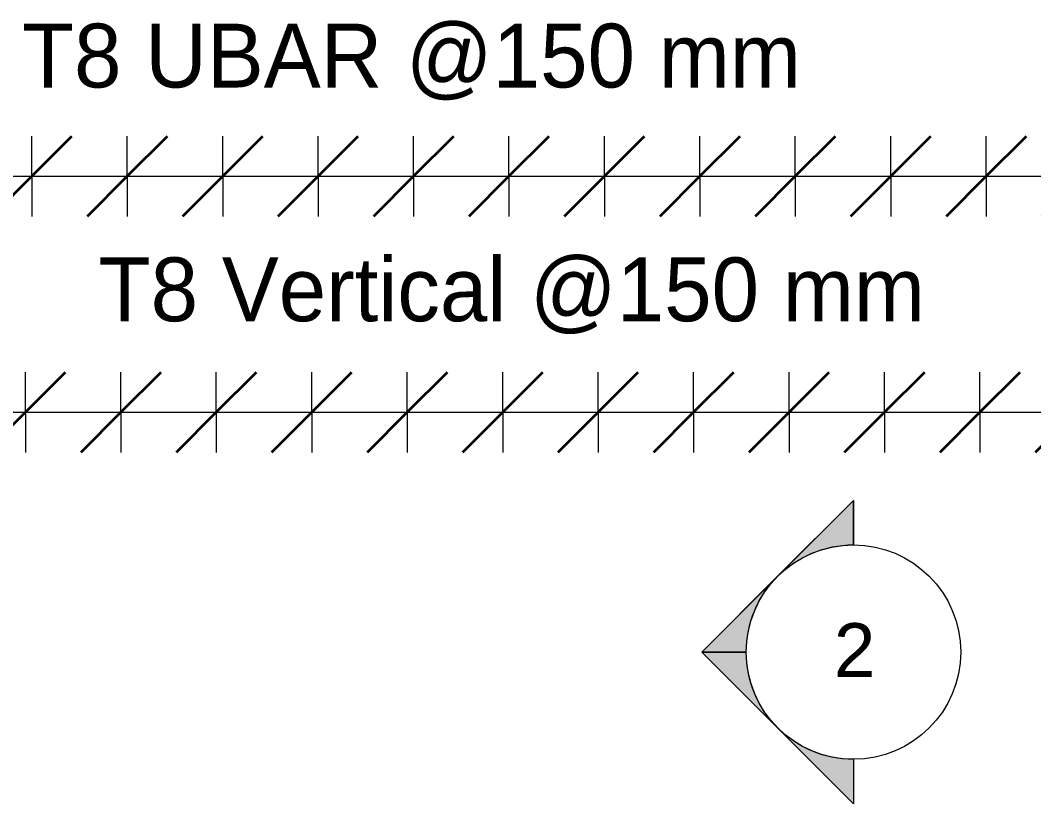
# Model space of a CAD drawing. Header units: millimetres. Extents: x -31655 to -5862, y 2843 to 78926.
# Drawn here: x -29046 to -27533, y 6354 to 7523 of the extents above; entities that cross this region are included whole.
import ezdxf

# ---------------------------------------------------------------- set-up
doc = ezdxf.new("R2010")
doc.units = ezdxf.units.MM
for name, color, linetype, lineweight in [('A-ANNO-DIMS', 211, 'Continuous', 9), ('A-ANNO-DIMS-40', 211, 'Continuous', 9), ('G-ANNO-SYMB', 111, 'Continuous', 9), ('S-RBAR-IDEN', 171, 'Continuous', 9)]:
    doc.layers.add(name, color=color, linetype=linetype, lineweight=lineweight)
doc.styles.add('Arial', font='arial.ttf', dxfattribs={"height": 80})
doc.styles.add('Nirmala UI', font='Nirmala.ttf', dxfattribs={"height": 95.25})
doc.dimstyles.new('Arc_Length_-_2_5mm_Arial', dxfattribs={"dimscale": 304.8, "dimtxt": 100.546939, "dimasz": 0.393701, "dimexe": 0.19685, "dimexo": 0.0625, "dimgap": 0.229659, "dimtad": 1, "dimdec": 4, "dimzin": 0, "dimdsep": 46, "dimtxsty": 'Nirmala UI', "dimblk1": 'OBLIQUE', "dimblk2": 'OBLIQUE', "dimsah": 1, "dimcen": 0.09, "dimdle": 0.19685, "dimazin": 0, "dimtfac": 1, "dimtdec": 4, "dimtix": 1, "dimtmove": 0, "dimatfit": 3, "dimfxl": 0.19685, "dimfxlon": 1, "dimtvp": 1, "dimtolj": 1, "dimtzin": 0, "dimarcsym": 2})

# ---------------------------------------------------------------- blocks, each defined once
blk = doc.blocks.new('DIMBLOCK68-Elevation Front')
at = {"layer": 'A-ANNO-DIMS-40', "lineweight": 35}
for p, q in [((-29180.5, 6937.9), (-29120.5, 6997.9)), ((-29038, 6937.9), (-28978, 6997.9)), ((-29180.5, 6937.9), (-29240.5, 6877.9)), ((-29038, 6937.9), (-29098, 6877.9))]:
    blk.add_line(p, q, dxfattribs=at)
at = {"layer": 'A-ANNO-DIMS-40'}
for p, q in [((-29180.5, 6937.9), (-29180.5, 6997.9)), ((-29038, 6937.9), (-29038, 6997.9)), ((-29180.5, 6937.9), (-29038, 6937.9)), ((-29180.5, 6937.9), (-29180.5, 6877.9)), ((-29038, 6937.9), (-29038, 6877.9))]:
    blk.add_line(p, q, dxfattribs=at)
blk = doc.blocks.new('_Oblique')
at = {"color": 0, "linetype": 'ByBlock', "lineweight": -2}
blk.add_line((-0.5, -0.5), (0.5, 0.5), dxfattribs=at)
blk = doc.blocks.new('DIMBLOCK69-Elevation Front')
at = {"layer": 'A-ANNO-DIMS-40', "lineweight": 35}
for p, q in [((-29038, 6937.9), (-28978, 6997.9)), ((-28895.5, 6937.9), (-28835.5, 6997.9)), ((-29038, 6937.9), (-29098, 6877.9)), ((-28895.5, 6937.9), (-28955.5, 6877.9))]:
    blk.add_line(p, q, dxfattribs=at)
at = {"layer": 'A-ANNO-DIMS-40'}
for p, q in [((-29038, 6937.9), (-29038, 6997.9)), ((-28895.5, 6937.9), (-28895.5, 6997.9)), ((-29038, 6937.9), (-28895.5, 6937.9)), ((-29038, 6937.9), (-29038, 6877.9)), ((-28895.5, 6937.9), (-28895.5, 6877.9))]:
    blk.add_line(p, q, dxfattribs=at)
blk = doc.blocks.new('DIMBLOCK70-Elevation Front')
at = {"layer": 'A-ANNO-DIMS-40', "lineweight": 35}
for p, q in [((-28895.5, 6937.9), (-28835.5, 6997.9)), ((-28753.1, 6937.9), (-28693.1, 6997.9)), ((-28895.5, 6937.9), (-28955.5, 6877.9)), ((-28753.1, 6937.9), (-28813.1, 6877.9))]:
    blk.add_line(p, q, dxfattribs=at)
at = {"layer": 'A-ANNO-DIMS-40'}
for p, q in [((-28895.5, 6937.9), (-28895.5, 6997.9)), ((-28753.1, 6937.9), (-28753.1, 6997.9)), ((-28895.5, 6937.9), (-28753.1, 6937.9)), ((-28895.5, 6937.9), (-28895.5, 6877.9)), ((-28753.1, 6937.9), (-28753.1, 6877.9))]:
    blk.add_line(p, q, dxfattribs=at)
blk = doc.blocks.new('DIMBLOCK71-Elevation Front')
at = {"layer": 'A-ANNO-DIMS-40', "lineweight": 35}
for p, q in [((-28753.1, 6937.9), (-28693.1, 6997.9)), ((-28610.6, 6937.9), (-28550.6, 6997.9)), ((-28753.1, 6937.9), (-28813.1, 6877.9)), ((-28610.6, 6937.9), (-28670.6, 6877.9))]:
    blk.add_line(p, q, dxfattribs=at)
at = {"layer": 'A-ANNO-DIMS-40'}
for p, q in [((-28753.1, 6937.9), (-28753.1, 6997.9)), ((-28610.6, 6937.9), (-28610.6, 6997.9)), ((-28753.1, 6937.9), (-28610.6, 6937.9)), ((-28753.1, 6937.9), (-28753.1, 6877.9)), ((-28610.6, 6937.9), (-28610.6, 6877.9))]:
    blk.add_line(p, q, dxfattribs=at)
blk = doc.blocks.new('DIMBLOCK72-Elevation Front')
at = {"layer": 'A-ANNO-DIMS-40', "lineweight": 35}
for p, q in [((-28610.6, 6937.9), (-28550.6, 6997.9)), ((-28468.1, 6937.9), (-28408.1, 6997.9)), ((-28610.6, 6937.9), (-28670.6, 6877.9)), ((-28468.1, 6937.9), (-28528.1, 6877.9))]:
    blk.add_line(p, q, dxfattribs=at)
at = {"layer": 'A-ANNO-DIMS-40'}
for p, q in [((-28610.6, 6937.9), (-28610.6, 6997.9)), ((-28468.1, 6937.9), (-28468.1, 6997.9)), ((-28610.6, 6937.9), (-28468.1, 6937.9)), ((-28610.6, 6937.9), (-28610.6, 6877.9)), ((-28468.1, 6937.9), (-28468.1, 6877.9))]:
    blk.add_line(p, q, dxfattribs=at)
blk = doc.blocks.new('DIMBLOCK73-Elevation Front')
at = {"layer": 'A-ANNO-DIMS-40', "lineweight": 35}
for p, q in [((-28468.1, 6937.9), (-28408.1, 6997.9)), ((-28325.6, 6937.9), (-28265.6, 6997.9)), ((-28468.1, 6937.9), (-28528.1, 6877.9)), ((-28325.6, 6937.9), (-28385.6, 6877.9))]:
    blk.add_line(p, q, dxfattribs=at)
at = {"layer": 'A-ANNO-DIMS-40'}
for p, q in [((-28468.1, 6937.9), (-28468.1, 6997.9)), ((-28325.6, 6937.9), (-28325.6, 6997.9)), ((-28468.1, 6937.9), (-28325.6, 6937.9)), ((-28468.1, 6937.9), (-28468.1, 6877.9)), ((-28325.6, 6937.9), (-28325.6, 6877.9))]:
    blk.add_line(p, q, dxfattribs=at)
blk = doc.blocks.new('DIMBLOCK74-Elevation Front')
at = {"layer": 'A-ANNO-DIMS-40', "lineweight": 35}
for p, q in [((-28325.6, 6937.9), (-28265.6, 6997.9)), ((-28183.2, 6937.9), (-28123.2, 6997.9)), ((-28325.6, 6937.9), (-28385.6, 6877.9)), ((-28183.2, 6937.9), (-28243.2, 6877.9))]:
    blk.add_line(p, q, dxfattribs=at)
at = {"layer": 'A-ANNO-DIMS-40'}
for p, q in [((-28325.6, 6937.9), (-28325.6, 6997.9)), ((-28183.2, 6937.9), (-28183.2, 6997.9)), ((-28325.6, 6937.9), (-28183.2, 6937.9)), ((-28325.6, 6937.9), (-28325.6, 6877.9)), ((-28183.2, 6937.9), (-28183.2, 6877.9))]:
    blk.add_line(p, q, dxfattribs=at)
blk = doc.blocks.new('DIMBLOCK75-Elevation Front')
at = {"layer": 'A-ANNO-DIMS-40', "lineweight": 35}
for p, q in [((-28183.2, 6937.9), (-28123.2, 6997.9)), ((-28040.7, 6937.9), (-27980.7, 6997.9)), ((-28183.2, 6937.9), (-28243.2, 6877.9)), ((-28040.7, 6937.9), (-28100.7, 6877.9))]:
    blk.add_line(p, q, dxfattribs=at)
at = {"layer": 'A-ANNO-DIMS-40'}
for p, q in [((-28183.2, 6937.9), (-28183.2, 6997.9)), ((-28040.7, 6937.9), (-28040.7, 6997.9)), ((-28183.2, 6937.9), (-28040.7, 6937.9)), ((-28183.2, 6937.9), (-28183.2, 6877.9)), ((-28040.7, 6937.9), (-28040.7, 6877.9))]:
    blk.add_line(p, q, dxfattribs=at)
blk = doc.blocks.new('DIMBLOCK76-Elevation Front')
at = {"layer": 'A-ANNO-DIMS-40', "lineweight": 35}
for p, q in [((-28040.7, 6937.9), (-27980.7, 6997.9)), ((-27898.2, 6937.9), (-27838.2, 6997.9)), ((-28040.7, 6937.9), (-28100.7, 6877.9)), ((-27898.2, 6937.9), (-27958.2, 6877.9))]:
    blk.add_line(p, q, dxfattribs=at)
at = {"layer": 'A-ANNO-DIMS-40'}
for p, q in [((-28040.7, 6937.9), (-28040.7, 6997.9)), ((-27898.2, 6937.9), (-27898.2, 6997.9)), ((-28040.7, 6937.9), (-27898.2, 6937.9)), ((-28040.7, 6937.9), (-28040.7, 6877.9)), ((-27898.2, 6937.9), (-27898.2, 6877.9))]:
    blk.add_line(p, q, dxfattribs=at)
blk = doc.blocks.new('DIMBLOCK77-Elevation Front')
at = {"layer": 'A-ANNO-DIMS-40', "lineweight": 35}
for p, q in [((-27898.2, 6937.9), (-27838.2, 6997.9)), ((-27755.7, 6937.9), (-27695.7, 6997.9)), ((-27898.2, 6937.9), (-27958.2, 6877.9)), ((-27755.7, 6937.9), (-27815.7, 6877.9))]:
    blk.add_line(p, q, dxfattribs=at)
at = {"layer": 'A-ANNO-DIMS-40'}
for p, q in [((-27898.2, 6937.9), (-27898.2, 6997.9)), ((-27755.7, 6937.9), (-27755.7, 6997.9)), ((-27898.2, 6937.9), (-27755.7, 6937.9)), ((-27898.2, 6937.9), (-27898.2, 6877.9)), ((-27755.7, 6937.9), (-27755.7, 6877.9))]:
    blk.add_line(p, q, dxfattribs=at)
blk = doc.blocks.new('DIMBLOCK78-Elevation Front')
at = {"layer": 'A-ANNO-DIMS-40', "lineweight": 35}
for p, q in [((-27755.7, 6937.9), (-27695.7, 6997.9)), ((-27613.3, 6937.9), (-27553.3, 6997.9)), ((-27755.7, 6937.9), (-27815.7, 6877.9)), ((-27613.3, 6937.9), (-27673.3, 6877.9))]:
    blk.add_line(p, q, dxfattribs=at)
at = {"layer": 'A-ANNO-DIMS-40'}
for p, q in [((-27755.7, 6937.9), (-27755.7, 6997.9)), ((-27613.3, 6937.9), (-27613.3, 6997.9)), ((-27755.7, 6937.9), (-27613.3, 6937.9)), ((-27755.7, 6937.9), (-27755.7, 6877.9)), ((-27613.3, 6937.9), (-27613.3, 6877.9))]:
    blk.add_line(p, q, dxfattribs=at)
blk = doc.blocks.new('DIMBLOCK79-Elevation Front')
at = {"layer": 'A-ANNO-DIMS-40', "lineweight": 35}
for p, q in [((-27613.3, 6937.9), (-27553.3, 6997.9)), ((-27470.8, 6937.9), (-27410.8, 6997.9)), ((-27613.3, 6937.9), (-27673.3, 6877.9)), ((-27470.8, 6937.9), (-27530.8, 6877.9))]:
    blk.add_line(p, q, dxfattribs=at)
at = {"layer": 'A-ANNO-DIMS-40'}
for p, q in [((-27613.3, 6937.9), (-27613.3, 6997.9)), ((-27470.8, 6937.9), (-27470.8, 6997.9)), ((-27613.3, 6937.9), (-27470.8, 6937.9)), ((-27613.3, 6937.9), (-27613.3, 6877.9)), ((-27470.8, 6937.9), (-27470.8, 6877.9))]:
    blk.add_line(p, q, dxfattribs=at)
blk = doc.blocks.new('DIMBLOCK82-Elevation Front')
at = {"layer": 'A-ANNO-DIMS-40', "lineweight": 35}
for p, q in [((-29750.4, 6937.9), (-29690.4, 6997.9)), ((-29607.9, 6937.9), (-29547.9, 6997.9)), ((-29465.4, 6937.9), (-29405.4, 6997.9)), ((-29323, 6937.9), (-29263, 6997.9)), ((-29180.5, 6937.9), (-29120.5, 6997.9)), ((-29038, 6937.9), (-28978, 6997.9)), ((-28895.5, 6937.9), (-28835.5, 6997.9)), ((-28753.1, 6937.9), (-28693.1, 6997.9)), ((-28610.6, 6937.9), (-28550.6, 6997.9)), ((-28468.1, 6937.9), (-28408.1, 6997.9)), ((-28325.6, 6937.9), (-28265.6, 6997.9)), ((-28183.2, 6937.9), (-28123.2, 6997.9)), ((-28040.7, 6937.9), (-27980.7, 6997.9)), ((-27898.2, 6937.9), (-27838.2, 6997.9)), ((-27755.7, 6937.9), (-27695.7, 6997.9)), ((-27613.3, 6937.9), (-27553.3, 6997.9)), ((-27470.8, 6937.9), (-27410.8, 6997.9)), ((-27328.3, 6937.9), (-27268.3, 6997.9)), ((-27185.8, 6937.9), (-27125.8, 6997.9)), ((-29750.4, 6937.9), (-29810.4, 6877.9)), ((-29607.9, 6937.9), (-29667.9, 6877.9)), ((-29465.4, 6937.9), (-29525.4, 6877.9)), ((-29323, 6937.9), (-29383, 6877.9)), ((-29180.5, 6937.9), (-29240.5, 6877.9)), ((-29038, 6937.9), (-29098, 6877.9)), ((-28895.5, 6937.9), (-28955.5, 6877.9)), ((-28753.1, 6937.9), (-28813.1, 6877.9)), ((-28610.6, 6937.9), (-28670.6, 6877.9)), ((-28468.1, 6937.9), (-28528.1, 6877.9)), ((-28325.6, 6937.9), (-28385.6, 6877.9)), ((-28183.2, 6937.9), (-28243.2, 6877.9)), ((-28040.7, 6937.9), (-28100.7, 6877.9)), ((-27898.2, 6937.9), (-27958.2, 6877.9)), ((-27755.7, 6937.9), (-27815.7, 6877.9)), ((-27613.3, 6937.9), (-27673.3, 6877.9)), ((-27470.8, 6937.9), (-27530.8, 6877.9)), ((-27328.3, 6937.9), (-27388.3, 6877.9)), ((-27185.8, 6937.9), (-27245.8, 6877.9))]:
    blk.add_line(p, q, dxfattribs=at)
at = {"layer": 'A-ANNO-DIMS-40'}
for p, q in [((-29750.4, 6937.9), (-29750.4, 6997.9)), ((-29607.9, 6937.9), (-29607.9, 6997.9)), ((-29465.4, 6937.9), (-29465.4, 6997.9)), ((-29323, 6937.9), (-29323, 6997.9)), ((-29180.5, 6937.9), (-29180.5, 6997.9)), ((-29038, 6937.9), (-29038, 6997.9)), ((-28895.5, 6937.9), (-28895.5, 6997.9)), ((-28753.1, 6937.9), (-28753.1, 6997.9)), ((-28610.6, 6937.9), (-28610.6, 6997.9)), ((-28468.1, 6937.9), (-28468.1, 6997.9)), ((-28325.6, 6937.9), (-28325.6, 6997.9)), ((-28183.2, 6937.9), (-28183.2, 6997.9)), ((-28040.7, 6937.9), (-28040.7, 6997.9)), ((-27898.2, 6937.9), (-27898.2, 6997.9)), ((-27755.7, 6937.9), (-27755.7, 6997.9)), ((-27613.3, 6937.9), (-27613.3, 6997.9)), ((-27470.8, 6937.9), (-27470.8, 6997.9)), ((-27328.3, 6937.9), (-27328.3, 6997.9)), ((-27185.8, 6937.9), (-27185.8, 6997.9)), ((-29810.4, 6937.9), (-27125.8, 6937.9)), ((-29810.4, 6937.9), (-29607.9, 6937.9)), ((-29750.4, 6937.9), (-29750.4, 6877.9)), ((-29607.9, 6937.9), (-29465.4, 6937.9)), ((-29607.9, 6937.9), (-29607.9, 6877.9)), ((-29465.4, 6937.9), (-29323, 6937.9)), ((-29465.4, 6937.9), (-29465.4, 6877.9)), ((-29323, 6937.9), (-29180.5, 6937.9)), ((-29323, 6937.9), (-29323, 6877.9)), ((-29180.5, 6937.9), (-29038, 6937.9)), ((-29180.5, 6937.9), (-29180.5, 6877.9)), ((-29038, 6937.9), (-28895.5, 6937.9)), ((-29038, 6937.9), (-29038, 6877.9)), ((-28895.5, 6937.9), (-28753.1, 6937.9)), ((-28895.5, 6937.9), (-28895.5, 6877.9)), ((-28753.1, 6937.9), (-28610.6, 6937.9)), ((-28753.1, 6937.9), (-28753.1, 6877.9)), ((-28610.6, 6937.9), (-28468.1, 6937.9)), ((-28610.6, 6937.9), (-28610.6, 6877.9)), ((-28468.1, 6937.9), (-28325.6, 6937.9)), ((-28468.1, 6937.9), (-28468.1, 6877.9)), ((-28325.6, 6937.9), (-28183.2, 6937.9)), ((-28325.6, 6937.9), (-28325.6, 6877.9)), ((-28183.2, 6937.9), (-28040.7, 6937.9)), ((-28183.2, 6937.9), (-28183.2, 6877.9)), ((-28040.7, 6937.9), (-27898.2, 6937.9)), ((-28040.7, 6937.9), (-28040.7, 6877.9)), ((-27898.2, 6937.9), (-27755.7, 6937.9)), ((-27898.2, 6937.9), (-27898.2, 6877.9)), ((-27755.7, 6937.9), (-27613.3, 6937.9)), ((-27755.7, 6937.9), (-27755.7, 6877.9)), ((-27613.3, 6937.9), (-27470.8, 6937.9)), ((-27613.3, 6937.9), (-27613.3, 6877.9)), ((-27470.8, 6937.9), (-27328.3, 6937.9)), ((-27470.8, 6937.9), (-27470.8, 6877.9)), ((-27328.3, 6937.9), (-27125.8, 6937.9)), ((-27328.3, 6937.9), (-27328.3, 6877.9)), ((-27185.8, 6937.9), (-27185.8, 6877.9))]:
    blk.add_line(p, q, dxfattribs=at)
blk = doc.blocks.new('_None')
blk = doc.blocks.new('DIMBLOCK107-Elevation Front')
at = {"layer": 'A-ANNO-DIMS-40', "lineweight": 35}
for p, q in [((-29171, 7290), (-29111, 7350)), ((-29028.6, 7290), (-28968.6, 7350)), ((-29171, 7290), (-29231, 7230)), ((-29028.6, 7290), (-29088.6, 7230))]:
    blk.add_line(p, q, dxfattribs=at)
at = {"layer": 'A-ANNO-DIMS-40'}
for p, q in [((-29171, 7290), (-29171, 7350)), ((-29028.6, 7290), (-29028.6, 7350)), ((-29171, 7290), (-29028.6, 7290)), ((-29171, 7290), (-29171, 7230)), ((-29028.6, 7290), (-29028.6, 7230))]:
    blk.add_line(p, q, dxfattribs=at)
blk = doc.blocks.new('DIMBLOCK108-Elevation Front')
at = {"layer": 'A-ANNO-DIMS-40', "lineweight": 35}
for p, q in [((-29028.6, 7290), (-28968.6, 7350)), ((-28886.1, 7290), (-28826.1, 7350)), ((-29028.6, 7290), (-29088.6, 7230)), ((-28886.1, 7290), (-28946.1, 7230))]:
    blk.add_line(p, q, dxfattribs=at)
at = {"layer": 'A-ANNO-DIMS-40'}
for p, q in [((-29028.6, 7290), (-29028.6, 7350)), ((-28886.1, 7290), (-28886.1, 7350)), ((-29028.6, 7290), (-28886.1, 7290)), ((-29028.6, 7290), (-29028.6, 7230)), ((-28886.1, 7290), (-28886.1, 7230))]:
    blk.add_line(p, q, dxfattribs=at)
blk = doc.blocks.new('DIMBLOCK109-Elevation Front')
at = {"layer": 'A-ANNO-DIMS-40', "lineweight": 35}
for p, q in [((-28886.1, 7290), (-28826.1, 7350)), ((-28743.6, 7290), (-28683.6, 7350)), ((-28886.1, 7290), (-28946.1, 7230)), ((-28743.6, 7290), (-28803.6, 7230))]:
    blk.add_line(p, q, dxfattribs=at)
at = {"layer": 'A-ANNO-DIMS-40'}
for p, q in [((-28886.1, 7290), (-28886.1, 7350)), ((-28743.6, 7290), (-28743.6, 7350)), ((-28886.1, 7290), (-28743.6, 7290)), ((-28886.1, 7290), (-28886.1, 7230)), ((-28743.6, 7290), (-28743.6, 7230))]:
    blk.add_line(p, q, dxfattribs=at)
blk = doc.blocks.new('DIMBLOCK110-Elevation Front')
at = {"layer": 'A-ANNO-DIMS-40', "lineweight": 35}
for p, q in [((-28743.6, 7290), (-28683.6, 7350)), ((-28601.2, 7290), (-28541.2, 7350)), ((-28743.6, 7290), (-28803.6, 7230)), ((-28601.2, 7290), (-28661.2, 7230))]:
    blk.add_line(p, q, dxfattribs=at)
at = {"layer": 'A-ANNO-DIMS-40'}
for p, q in [((-28743.6, 7290), (-28743.6, 7350)), ((-28601.2, 7290), (-28601.2, 7350)), ((-28743.6, 7290), (-28601.2, 7290)), ((-28743.6, 7290), (-28743.6, 7230)), ((-28601.2, 7290), (-28601.2, 7230))]:
    blk.add_line(p, q, dxfattribs=at)
blk = doc.blocks.new('DIMBLOCK111-Elevation Front')
at = {"layer": 'A-ANNO-DIMS-40', "lineweight": 35}
for p, q in [((-28601.2, 7290), (-28541.2, 7350)), ((-28458.7, 7290), (-28398.7, 7350)), ((-28601.2, 7290), (-28661.2, 7230)), ((-28458.7, 7290), (-28518.7, 7230))]:
    blk.add_line(p, q, dxfattribs=at)
at = {"layer": 'A-ANNO-DIMS-40'}
for p, q in [((-28601.2, 7290), (-28601.2, 7350)), ((-28458.7, 7290), (-28458.7, 7350)), ((-28601.2, 7290), (-28458.7, 7290)), ((-28601.2, 7290), (-28601.2, 7230)), ((-28458.7, 7290), (-28458.7, 7230))]:
    blk.add_line(p, q, dxfattribs=at)
blk = doc.blocks.new('DIMBLOCK112-Elevation Front')
at = {"layer": 'A-ANNO-DIMS-40', "lineweight": 35}
for p, q in [((-28458.7, 7290), (-28398.7, 7350)), ((-28316.3, 7290), (-28256.3, 7350)), ((-28458.7, 7290), (-28518.7, 7230)), ((-28316.3, 7290), (-28376.3, 7230))]:
    blk.add_line(p, q, dxfattribs=at)
at = {"layer": 'A-ANNO-DIMS-40'}
for p, q in [((-28458.7, 7290), (-28458.7, 7350)), ((-28316.3, 7290), (-28316.3, 7350)), ((-28458.7, 7290), (-28316.3, 7290)), ((-28458.7, 7290), (-28458.7, 7230)), ((-28316.3, 7290), (-28316.3, 7230))]:
    blk.add_line(p, q, dxfattribs=at)
blk = doc.blocks.new('DIMBLOCK113-Elevation Front')
at = {"layer": 'A-ANNO-DIMS-40', "lineweight": 35}
for p, q in [((-28316.3, 7290), (-28256.3, 7350)), ((-28173.8, 7290), (-28113.8, 7350)), ((-28316.3, 7290), (-28376.3, 7230)), ((-28173.8, 7290), (-28233.8, 7230))]:
    blk.add_line(p, q, dxfattribs=at)
at = {"layer": 'A-ANNO-DIMS-40'}
for p, q in [((-28316.3, 7290), (-28316.3, 7350)), ((-28173.8, 7290), (-28173.8, 7350)), ((-28316.3, 7290), (-28173.8, 7290)), ((-28316.3, 7290), (-28316.3, 7230)), ((-28173.8, 7290), (-28173.8, 7230))]:
    blk.add_line(p, q, dxfattribs=at)
blk = doc.blocks.new('DIMBLOCK114-Elevation Front')
at = {"layer": 'A-ANNO-DIMS-40', "lineweight": 35}
for p, q in [((-28173.8, 7290), (-28113.8, 7350)), ((-28031.3, 7290), (-27971.3, 7350)), ((-28173.8, 7290), (-28233.8, 7230)), ((-28031.3, 7290), (-28091.3, 7230))]:
    blk.add_line(p, q, dxfattribs=at)
at = {"layer": 'A-ANNO-DIMS-40'}
for p, q in [((-28173.8, 7290), (-28173.8, 7350)), ((-28031.3, 7290), (-28031.3, 7350)), ((-28173.8, 7290), (-28031.3, 7290)), ((-28173.8, 7290), (-28173.8, 7230)), ((-28031.3, 7290), (-28031.3, 7230))]:
    blk.add_line(p, q, dxfattribs=at)
blk = doc.blocks.new('DIMBLOCK115-Elevation Front')
at = {"layer": 'A-ANNO-DIMS-40', "lineweight": 35}
for p, q in [((-28031.3, 7290), (-27971.3, 7350)), ((-27888.9, 7290), (-27828.9, 7350)), ((-28031.3, 7290), (-28091.3, 7230)), ((-27888.9, 7290), (-27948.9, 7230))]:
    blk.add_line(p, q, dxfattribs=at)
at = {"layer": 'A-ANNO-DIMS-40'}
for p, q in [((-28031.3, 7290), (-28031.3, 7350)), ((-27888.9, 7290), (-27888.9, 7350)), ((-28031.3, 7290), (-27888.9, 7290)), ((-28031.3, 7290), (-28031.3, 7230)), ((-27888.9, 7290), (-27888.9, 7230))]:
    blk.add_line(p, q, dxfattribs=at)
blk = doc.blocks.new('DIMBLOCK116-Elevation Front')
at = {"layer": 'A-ANNO-DIMS-40', "lineweight": 35}
for p, q in [((-27888.9, 7290), (-27828.9, 7350)), ((-27746.4, 7290), (-27686.4, 7350)), ((-27888.9, 7290), (-27948.9, 7230)), ((-27746.4, 7290), (-27806.4, 7230))]:
    blk.add_line(p, q, dxfattribs=at)
at = {"layer": 'A-ANNO-DIMS-40'}
for p, q in [((-27888.9, 7290), (-27888.9, 7350)), ((-27746.4, 7290), (-27746.4, 7350)), ((-27888.9, 7290), (-27746.4, 7290)), ((-27888.9, 7290), (-27888.9, 7230)), ((-27746.4, 7290), (-27746.4, 7230))]:
    blk.add_line(p, q, dxfattribs=at)
blk = doc.blocks.new('DIMBLOCK117-Elevation Front')
at = {"layer": 'A-ANNO-DIMS-40', "lineweight": 35}
for p, q in [((-27746.4, 7290), (-27686.4, 7350)), ((-27603.9, 7290), (-27543.9, 7350)), ((-27746.4, 7290), (-27806.4, 7230)), ((-27603.9, 7290), (-27663.9, 7230))]:
    blk.add_line(p, q, dxfattribs=at)
at = {"layer": 'A-ANNO-DIMS-40'}
for p, q in [((-27746.4, 7290), (-27746.4, 7350)), ((-27603.9, 7290), (-27603.9, 7350)), ((-27746.4, 7290), (-27603.9, 7290)), ((-27746.4, 7290), (-27746.4, 7230)), ((-27603.9, 7290), (-27603.9, 7230))]:
    blk.add_line(p, q, dxfattribs=at)
blk = doc.blocks.new('DIMBLOCK118-Elevation Front')
at = {"layer": 'A-ANNO-DIMS-40', "lineweight": 35}
for p, q in [((-27603.9, 7290), (-27543.9, 7350)), ((-27461.5, 7290), (-27401.5, 7350)), ((-27603.9, 7290), (-27663.9, 7230)), ((-27461.5, 7290), (-27521.5, 7230))]:
    blk.add_line(p, q, dxfattribs=at)
at = {"layer": 'A-ANNO-DIMS-40'}
for p, q in [((-27603.9, 7290), (-27603.9, 7350)), ((-27461.5, 7290), (-27461.5, 7350)), ((-27603.9, 7290), (-27461.5, 7290)), ((-27603.9, 7290), (-27603.9, 7230)), ((-27461.5, 7290), (-27461.5, 7230))]:
    blk.add_line(p, q, dxfattribs=at)
blk = doc.blocks.new('DIMBLOCK121-Elevation Front')
at = {"layer": 'A-ANNO-DIMS-40', "lineweight": 35}
for p, q in [((-29740.9, 7290), (-29680.9, 7350)), ((-29598.4, 7290), (-29538.4, 7350)), ((-29455.9, 7290), (-29395.9, 7350)), ((-29313.5, 7290), (-29253.5, 7350)), ((-29171, 7290), (-29111, 7350)), ((-29028.6, 7290), (-28968.6, 7350)), ((-28886.1, 7290), (-28826.1, 7350)), ((-28743.6, 7290), (-28683.6, 7350)), ((-28601.2, 7290), (-28541.2, 7350)), ((-28458.7, 7290), (-28398.7, 7350)), ((-28316.3, 7290), (-28256.3, 7350)), ((-28173.8, 7290), (-28113.8, 7350)), ((-28031.3, 7290), (-27971.3, 7350)), ((-27888.9, 7290), (-27828.9, 7350)), ((-27746.4, 7290), (-27686.4, 7350)), ((-27603.9, 7290), (-27543.9, 7350)), ((-27461.5, 7290), (-27401.5, 7350)), ((-27319, 7290), (-27259, 7350)), ((-27176.6, 7290), (-27116.6, 7350)), ((-29740.9, 7290), (-29800.9, 7230)), ((-29598.4, 7290), (-29658.4, 7230)), ((-29455.9, 7290), (-29515.9, 7230)), ((-29313.5, 7290), (-29373.5, 7230)), ((-29171, 7290), (-29231, 7230)), ((-29028.6, 7290), (-29088.6, 7230)), ((-28886.1, 7290), (-28946.1, 7230)), ((-28743.6, 7290), (-28803.6, 7230)), ((-28601.2, 7290), (-28661.2, 7230)), ((-28458.7, 7290), (-28518.7, 7230)), ((-28316.3, 7290), (-28376.3, 7230)), ((-28173.8, 7290), (-28233.8, 7230)), ((-28031.3, 7290), (-28091.3, 7230)), ((-27888.9, 7290), (-27948.9, 7230)), ((-27746.4, 7290), (-27806.4, 7230)), ((-27603.9, 7290), (-27663.9, 7230)), ((-27461.5, 7290), (-27521.5, 7230)), ((-27319, 7290), (-27379, 7230)), ((-27176.6, 7290), (-27236.6, 7230))]:
    blk.add_line(p, q, dxfattribs=at)
at = {"layer": 'A-ANNO-DIMS-40'}
for p, q in [((-29740.9, 7290), (-29740.9, 7350)), ((-29598.4, 7290), (-29598.4, 7350)), ((-29455.9, 7290), (-29455.9, 7350)), ((-29313.5, 7290), (-29313.5, 7350)), ((-29171, 7290), (-29171, 7350)), ((-29028.6, 7290), (-29028.6, 7350)), ((-28886.1, 7290), (-28886.1, 7350)), ((-28743.6, 7290), (-28743.6, 7350)), ((-28601.2, 7290), (-28601.2, 7350)), ((-28458.7, 7290), (-28458.7, 7350)), ((-28316.3, 7290), (-28316.3, 7350)), ((-28173.8, 7290), (-28173.8, 7350)), ((-28031.3, 7290), (-28031.3, 7350)), ((-27888.9, 7290), (-27888.9, 7350)), ((-27746.4, 7290), (-27746.4, 7350)), ((-27603.9, 7290), (-27603.9, 7350)), ((-27461.5, 7290), (-27461.5, 7350)), ((-27319, 7290), (-27319, 7350)), ((-27176.6, 7290), (-27176.6, 7350)), ((-29800.9, 7290), (-27116.6, 7290)), ((-29800.9, 7290), (-29598.4, 7290)), ((-29740.9, 7290), (-29740.9, 7230)), ((-29598.4, 7290), (-29455.9, 7290)), ((-29598.4, 7290), (-29598.4, 7230)), ((-29455.9, 7290), (-29313.5, 7290)), ((-29455.9, 7290), (-29455.9, 7230)), ((-29313.5, 7290), (-29171, 7290)), ((-29313.5, 7290), (-29313.5, 7230)), ((-29171, 7290), (-29028.6, 7290)), ((-29171, 7290), (-29171, 7230)), ((-29028.6, 7290), (-28886.1, 7290)), ((-29028.6, 7290), (-29028.6, 7230)), ((-28886.1, 7290), (-28743.6, 7290)), ((-28886.1, 7290), (-28886.1, 7230)), ((-28743.6, 7290), (-28601.2, 7290)), ((-28743.6, 7290), (-28743.6, 7230)), ((-28601.2, 7290), (-28458.7, 7290)), ((-28601.2, 7290), (-28601.2, 7230)), ((-28458.7, 7290), (-28316.3, 7290)), ((-28458.7, 7290), (-28458.7, 7230)), ((-28316.3, 7290), (-28173.8, 7290)), ((-28316.3, 7290), (-28316.3, 7230)), ((-28173.8, 7290), (-28031.3, 7290)), ((-28173.8, 7290), (-28173.8, 7230)), ((-28031.3, 7290), (-27888.9, 7290)), ((-28031.3, 7290), (-28031.3, 7230)), ((-27888.9, 7290), (-27746.4, 7290)), ((-27888.9, 7290), (-27888.9, 7230)), ((-27746.4, 7290), (-27603.9, 7290)), ((-27746.4, 7290), (-27746.4, 7230)), ((-27603.9, 7290), (-27461.5, 7290)), ((-27603.9, 7290), (-27603.9, 7230)), ((-27461.5, 7290), (-27319, 7290)), ((-27461.5, 7290), (-27461.5, 7230)), ((-27319, 7290), (-27116.6, 7290)), ((-27319, 7290), (-27319, 7230)), ((-27176.6, 7290), (-27176.6, 7230))]:
    blk.add_line(p, q, dxfattribs=at)
blk = doc.blocks.new('Detail View - M_Section Head - Filled SHOP DWG-600895-Elevation Front')
at = {"layer": 'G-ANNO-SYMB'}
h = blk.add_hatch(color=256, dxfattribs=at)
edge = h.paths.add_edge_path()
edge.add_line((-26374.1, 6018.9), (-26307.8, 6018.9))
edge.add_arc((-26147.8, 6018.9), 160, 180, 225)
edge.add_line((-26260.9, 5905.7), (-26374.1, 6018.9))
h = blk.add_hatch(color=256, dxfattribs=at)
edge = h.paths.add_edge_path()
edge.add_line((-25921.5, 6018.9), (-26034.7, 5905.7))
edge.add_arc((-26147.8, 6018.9), 160, 315, 360)
edge.add_line((-25987.8, 6018.9), (-25921.5, 6018.9))
h = blk.add_hatch(color=256, dxfattribs=at)
edge = h.paths.add_edge_path()
edge.add_line((-26147.8, 5792.6), (-26260.9, 5905.7))
edge.add_arc((-26147.8, 6018.9), 160, 225, 270)
edge.add_line((-26147.8, 5858.9), (-26147.8, 5792.6))
h = blk.add_hatch(color=256, dxfattribs=at)
edge = h.paths.add_edge_path()
edge.add_line((-26147.8, 5792.6), (-26147.8, 5858.9))
edge.add_arc((-26147.8, 6018.9), 160, 270, 315)
edge.add_line((-26034.7, 5905.7), (-26147.8, 5792.6))
for p, q in [((-26147.8, 5792.6), (-26374.1, 6018.9)), ((-26307.8, 6018.9), (-26374.1, 6018.9)), ((-26374.1, 6018.9), (-26260.9, 5905.7)), ((-26307.8, 6018.9), (-26374.1, 6018.9)), ((-26147.8, 5792.6), (-25921.5, 6018.9)), ((-26034.7, 5905.7), (-25921.5, 6018.9)), ((-25987.8, 6018.9), (-25921.5, 6018.9)), ((-25921.5, 6018.9), (-25987.8, 6018.9)), ((-26260.9, 5905.7), (-26147.8, 5792.6)), ((-26147.8, 5792.6), (-26034.7, 5905.7)), ((-26147.8, 5858.9), (-26147.8, 5792.6)), ((-26147.8, 5792.6), (-26147.8, 5858.9))]:
    blk.add_line(p, q, dxfattribs=at)
for start, end in [(0, 180), (180, 360), (180, 225), (315, 0), (225, 270), (270, 315)]:
    blk.add_arc((-26147.8, 6018.9), 160, start, end, dxfattribs=at)

msp = doc.modelspace()

# ---------------------------------------------------------------- block references
at = {"layer": 'G-ANNO-SYMB', "extrusion": (0, 0, -1), "rotation": 90.00000000000038}
msp.add_blockref('Detail View - M_Section Head - Filled SHOP DWG-600895-Elevation Front', (33820.92994, 32727.81058), dxfattribs=at)

# ---------------------------------------------------------------- texts
at = {"layer": 'G-ANNO-SYMB', "insert": (-27831.42751, 6623.07375), "char_height": 80, "width": 76.962, "attachment_point": 1, "style": 'Arial'}
msp.add_mtext('2', dxfattribs=at)
at = {"layer": 'S-RBAR-IDEN', "char_height": 95.25, "attachment_point": 1, "style": 'Nirmala UI'}
for s, insert, width in [('T8 UBAR @150 mm', (-29043.23122, 7517.71145), 1430.2105), ('T8 Vertical @150 mm', (-28928.92346, 7168.88921), 1558.4805)]:
    msp.add_mtext(s, dxfattribs=dict(at, insert=insert, width=width))

# ---------------------------------------------------------------- dimensions: what is measured, and where the dimension line sits
at = {"layer": 'A-ANNO-DIMS'}
for base, p1, p2, text, override, picture, middle in [((-27176.55782, 7289.99817), (-29740.87288, 7229.99817), (-27176.55782, 7229.99817), '2564', {"dimpost": '<>', "dimblk1": 'None', "dimblk2": 'None', "dimsah": 1, "dimfxl": 2564.315068}, 'DIMBLOCK121-Elevation Front', (-28458.71535, 7409.25052)), ((-29028.56314, 7289.99817), (-29171.02509, 7229.99817), (-29028.56314, 7229.99817), ' ', {"dimpost": '<>', "dimfxl": 142.461948}, 'DIMBLOCK107-Elevation Front', (-29099.79412, 7289.99817)), ((-28886.10119, 7289.99817), (-29028.56314, 7229.99817), (-28886.10119, 7229.99817), ' ', {"dimpost": '<>', "dimfxl": 142.461948}, 'DIMBLOCK108-Elevation Front', (-28957.33217, 7289.99817)), ((-28743.63925, 7289.99817), (-28886.10119, 7229.99817), (-28743.63925, 7229.99817), ' ', {"dimpost": '<>', "dimfxl": 142.461948}, 'DIMBLOCK109-Elevation Front', (-28814.87022, 7289.99817)), ((-28601.1773, 7289.99817), (-28743.63925, 7229.99817), (-28601.1773, 7229.99817), ' ', {"dimpost": '<>', "dimfxl": 142.461948}, 'DIMBLOCK110-Elevation Front', (-28672.40827, 7289.99817)), ((-28458.71535, 7289.99817), (-28601.1773, 7229.99817), (-28458.71535, 7229.99817), ' ', {"dimpost": '<>', "dimfxl": 142.461948}, 'DIMBLOCK111-Elevation Front', (-28529.94632, 7289.99817)), ((-28316.2534, 7289.99817), (-28458.71535, 7229.99817), (-28316.2534, 7229.99817), ' ', {"dimpost": '<>', "dimfxl": 142.461948}, 'DIMBLOCK112-Elevation Front', (-28387.48438, 7289.99817)), ((-28173.79145, 7289.99817), (-28316.2534, 7229.99817), (-28173.79145, 7229.99817), ' ', {"dimpost": '<>', "dimfxl": 142.461948}, 'DIMBLOCK113-Elevation Front', (-28245.02243, 7289.99817)), ((-28031.3295, 7289.99817), (-28173.79145, 7229.99817), (-28031.3295, 7229.99817), ' ', {"dimpost": '<>', "dimfxl": 142.461948}, 'DIMBLOCK114-Elevation Front', (-28102.56048, 7289.99817)), ((-27888.86756, 7289.99817), (-28031.3295, 7229.99817), (-27888.86756, 7229.99817), ' ', {"dimpost": '<>', "dimfxl": 142.461948}, 'DIMBLOCK115-Elevation Front', (-27960.09853, 7289.99817)), ((-27746.40561, 7289.99817), (-27888.86756, 7229.99817), (-27746.40561, 7229.99817), ' ', {"dimpost": '<>', "dimfxl": 142.461948}, 'DIMBLOCK116-Elevation Front', (-27817.63658, 7289.99817)), ((-27603.94366, 7289.99817), (-27746.40561, 7229.99817), (-27603.94366, 7229.99817), ' ', {"dimpost": '<>', "dimfxl": 142.461948}, 'DIMBLOCK117-Elevation Front', (-27675.17463, 7289.99817)), ((-27461.48171, 7289.99817), (-27603.94366, 7229.99817), (-27461.48171, 7229.99817), ' ', {"dimpost": '<>', "dimfxl": 142.461948}, 'DIMBLOCK118-Elevation Front', (-27532.71269, 7289.99817)), ((-27185.84916, 6937.90979), (-29750.39395, 6877.90979), (-27185.84916, 6877.90979), '2565', {"dimpost": '<>', "dimblk1": 'None', "dimblk2": 'None', "dimsah": 1, "dimfxl": 2564.544787}, 'DIMBLOCK82-Elevation Front', (-28468.12155, 7057.16214)), ((-29038.0204, 6937.90979), (-29180.49511, 6877.90979), (-29038.0204, 6877.90979), ' ', {"dimpost": '<>', "dimfxl": 142.47471}, 'DIMBLOCK68-Elevation Front', (-29109.25775, 6937.90979)), ((-28895.54568, 6937.90979), (-29038.0204, 6877.90979), (-28895.54568, 6877.90979), ' ', {"dimpost": '<>', "dimfxl": 142.47471}, 'DIMBLOCK69-Elevation Front', (-28966.78304, 6937.90979)), ((-28753.07097, 6937.90979), (-28895.54568, 6877.90979), (-28753.07097, 6877.90979), ' ', {"dimpost": '<>', "dimfxl": 142.47471}, 'DIMBLOCK70-Elevation Front', (-28824.30833, 6937.90979)), ((-28610.59626, 6937.90979), (-28753.07097, 6877.90979), (-28610.59626, 6877.90979), ' ', {"dimpost": '<>', "dimfxl": 142.47471}, 'DIMBLOCK71-Elevation Front', (-28681.83362, 6937.90979)), ((-28468.12155, 6937.90979), (-28610.59626, 6877.90979), (-28468.12155, 6877.90979), ' ', {"dimpost": '<>', "dimfxl": 142.47471}, 'DIMBLOCK72-Elevation Front', (-28539.35891, 6937.90979)), ((-28325.64684, 6937.90979), (-28468.12155, 6877.90979), (-28325.64684, 6877.90979), ' ', {"dimpost": '<>', "dimfxl": 142.47471}, 'DIMBLOCK73-Elevation Front', (-28396.8842, 6937.90979)), ((-28183.17213, 6937.90979), (-28325.64684, 6877.90979), (-28183.17213, 6877.90979), ' ', {"dimpost": '<>', "dimfxl": 142.47471}, 'DIMBLOCK74-Elevation Front', (-28254.40949, 6937.90979)), ((-28040.69742, 6937.90979), (-28183.17213, 6877.90979), (-28040.69742, 6877.90979), ' ', {"dimpost": '<>', "dimfxl": 142.47471}, 'DIMBLOCK75-Elevation Front', (-28111.93478, 6937.90979)), ((-27898.22271, 6937.90979), (-28040.69742, 6877.90979), (-27898.22271, 6877.90979), ' ', {"dimpost": '<>', "dimfxl": 142.47471}, 'DIMBLOCK76-Elevation Front', (-27969.46007, 6937.90979)), ((-27755.748, 6937.90979), (-27898.22271, 6877.90979), (-27755.748, 6877.90979), ' ', {"dimpost": '<>', "dimfxl": 142.47471}, 'DIMBLOCK77-Elevation Front', (-27826.98536, 6937.90979)), ((-27613.27329, 6937.90979), (-27755.748, 6877.90979), (-27613.27329, 6877.90979), ' ', {"dimpost": '<>', "dimfxl": 142.47471}, 'DIMBLOCK78-Elevation Front', (-27684.51065, 6937.90979)), ((-27470.79858, 6937.90979), (-27613.27329, 6877.90979), (-27470.79858, 6877.90979), ' ', {"dimpost": '<>', "dimfxl": 142.47471}, 'DIMBLOCK79-Elevation Front', (-27542.03594, 6937.90979))]:
    dim = msp.add_linear_dim(base=base, p1=p1, p2=p2, text=text, dimstyle='Arc_Length_-_2_5mm_Arial', override=override, dxfattribs=at)
    dim.commit()
    dim.dimension.update_dxf_attribs({"geometry": picture, "text_midpoint": middle})

doc.saveas('drawing.dxf')
